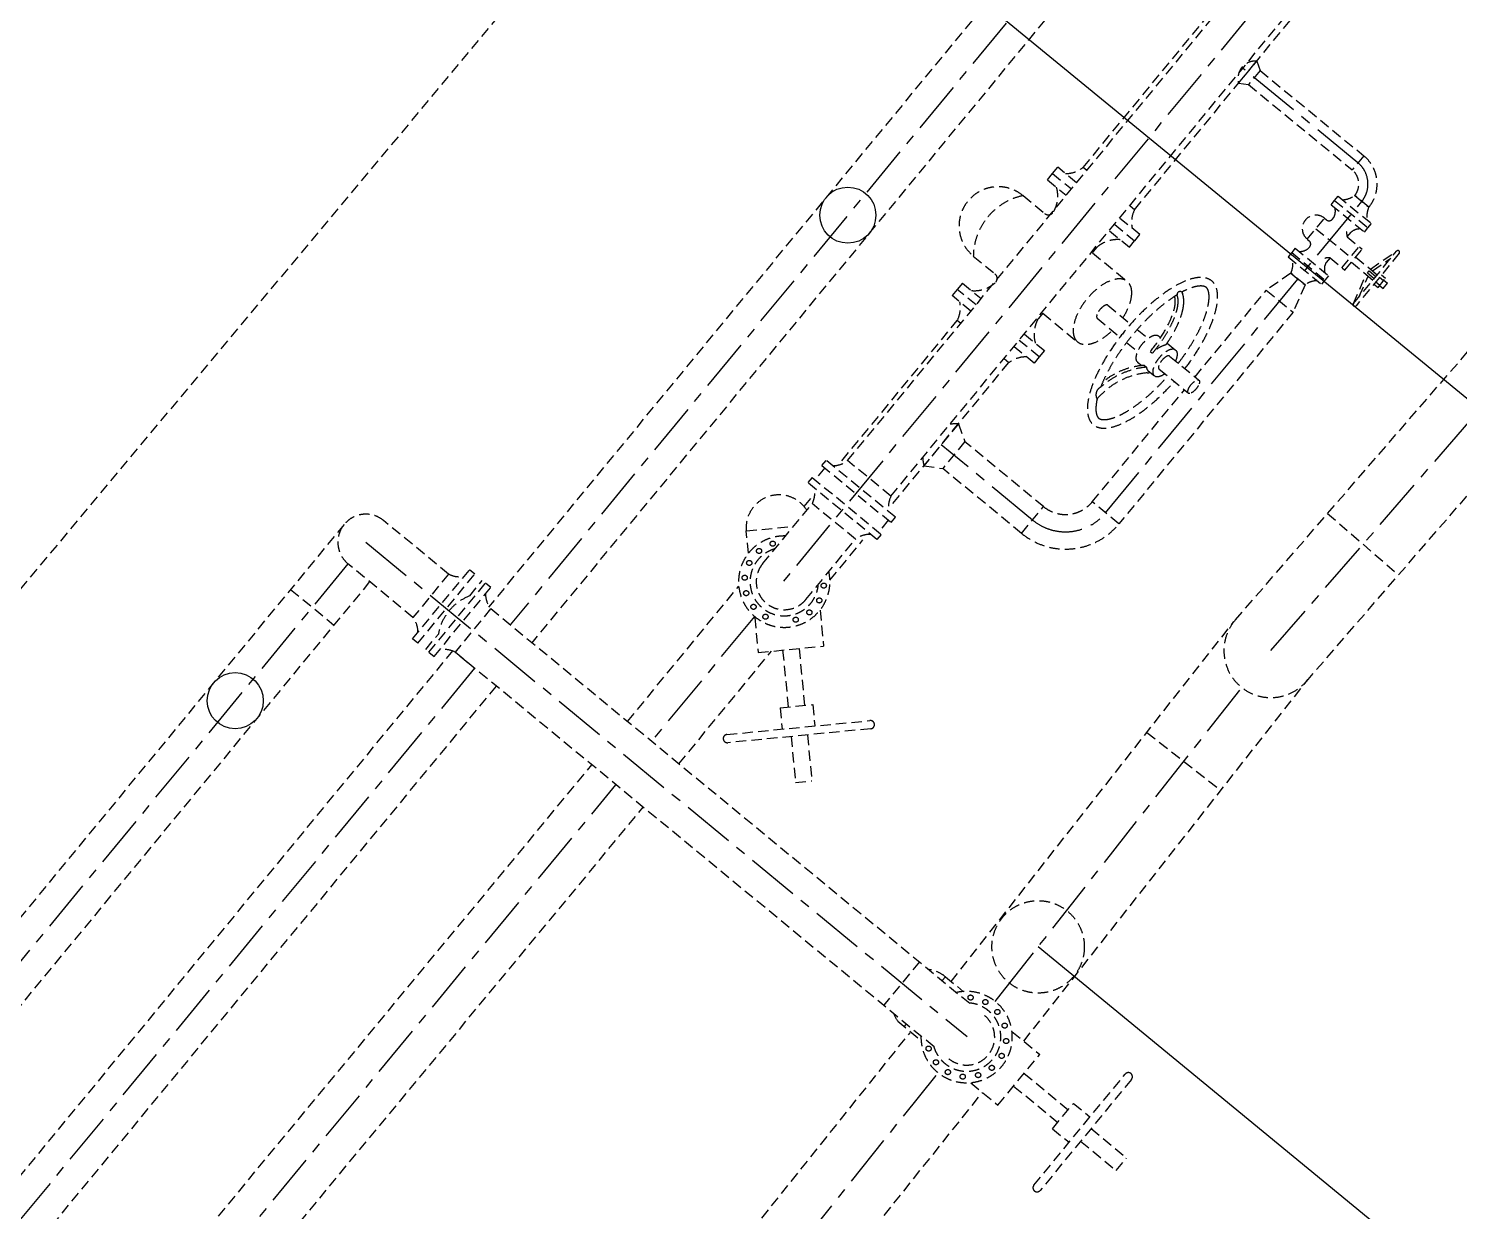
# Model space of a CAD drawing. Extents: x 522909432 to 523121010, y 1558478545 to 1558746119.
# Drawn here: x 523020279 to 523027247, y 1558573074 to 1558578834 of the extents above; entities that cross this region are included whole.
import ezdxf

# ---------------------------------------------------------------- set-up
doc = ezdxf.new("R2010")
doc.units = 0
doc.header["$LTSCALE"] = 8
doc.linetypes.add('CENTER', pattern=[50.800000000000004, 31.75, -6.35, 6.35, -6.35])
doc.linetypes.add('HIDDEN', pattern=[9.524999999999999, 6.35, -3.175])
for name, color, linetype in [('CENTERLINE', 1, 'CENTER'), ('EXISTING', 1, 'HIDDEN'), ('EXISTINGSUPPORTS', 1, 'CONTINUOUS'), ('REMOVE', 7, 'CONTINUOUS'), ('REMOVE-CTR', 7, 'CENTER'), ('REMOVE-PIPE', 7, 'HIDDEN')]:
    doc.layers.add(name, color=color, linetype=linetype)

msp = doc.modelspace()

# ---------------------------------------------------------------- linework, layer by layer
at = {"layer": 'CENTERLINE'}
for p, q in [((523038737.898932, 1558595482.345579), (523022624.2215927, 1558575929.942518)), ((523027022.9156346, 1558579865.57757), (523023955.3208051, 1558576143.341594)), ((523026753.0828212, 1558578180.152411), (523026187.8966786, 1558578644.899791)), ((523025523.9846566, 1558576475.493762), (523026771.3927588, 1558577992.244864)), ((523023813.8893999, 1558575971.72797), (523023312.192948, 1558575362.966811)), ((523022450.5986061, 1558575719.267457), (522999977.5453492, 1558548450.344412)), ((523019141.7175812, 1558570306.557254), (523023139.0041203, 1558575151.933948))]:
    msp.add_line(p, q, dxfattribs=at)
msp.add_lwpolyline([(523025168.2864887, 1558576440.848845), (523024723.1231473, 1558576806.902577)], dxfattribs=at)
for centre, radius, start, end in [((523026668.2840164, 1558578077.043669), 133.5, 320.5654, 50.5654), ((523025328.7985117, 1558576636.018965), 252.6964285905, 230.5654, 320.5654)]:
    msp.add_arc(centre, radius, start, end, dxfattribs=at)
at = {"layer": 'EXISTING'}
for p, q in [((523039858.4921591, 1558599595.450059), (523003578.417773, 1558556159.159804)), ((523025840.9287539, 1558580047.740923), (523022518.8840077, 1558576016.754056)), ((523026051.6039239, 1558579874.117847), (523022729.5591776, 1558575843.13098)), ((523025414.2725394, 1558578157.364354), (523026814.0296309, 1558579859.359962)), ((523025664.7232239, 1558577951.814936), (523027064.0618301, 1558579653.301699)), ((523026171.2562651, 1558578568.319146), (523026259.8319851, 1558578675.797399)), ((523026259.8319851, 1558578675.797399), (523026276.2457827, 1558578629.929606)), ((523026171.2562651, 1558578568.319146), (523026219.415072, 1558578560.970918)), ((523026276.2457827, 1558578629.929606), (523026219.7132462, 1558578561.190445)), ((523026276.2457827, 1558578629.929606), (523026781.3490895, 1558578214.521991)), ((523026219.7132462, 1558578561.190445), (523026724.8165531, 1558578145.78283)), ((523026781.3490895, 1558578214.521991), (523026724.8165531, 1558578145.78283)), ((523025265.8056539, 1558578128.485504), (523025290.5825976, 1558578158.737518)), ((523025382.8260383, 1558578083.031653), (523025290.5825976, 1558578158.737518)), ((523025432.0567834, 1558578142.768503), (523025414.1491648, 1558578157.46561)), ((523025240.4603534, 1558578097.667593), (523025265.8056539, 1558578128.485504)), ((523025240.4603534, 1558578097.667593), (523025332.5031813, 1558578021.96963)), ((523025121.7740632, 1558578020.300391), (523025227.6070994, 1558577933.26107)), ((523026639.4802324, 1558577997.152543), (523026656.6305524, 1558578018.005996)), ((523026656.6305524, 1558578018.005996), (523026818.8240792, 1558577884.614618)), ((523026737.0231781, 1558578020.511132), (523026805.7623396, 1558577963.978596)), ((523026805.7623396, 1558577963.978596), (523026737.0231781, 1558578020.511132)), ((523025664.8465985, 1558577951.713681), (523025643.0848932, 1558577969.573907)), ((523026622.402779, 1558577976.387689), (523026639.4802324, 1558577997.152543)), ((523026622.402779, 1558577976.387689), (523026784.5963058, 1558577842.996311)), ((523026639.4802324, 1558577997.152543), (523026801.6737591, 1558577863.761165)), ((523025690.3166947, 1558577830.668496), (523025593.854148, 1558577909.837057)), ((523026505.9569732, 1558577808.38976), (523026589.983038, 1558577910.558911)), ((523026589.983038, 1558577910.558911), (523026599.3764792, 1558577902.833547)), ((523026628.4694816, 1558577905.668404), (523026634.3976389, 1558577912.876581)), ((523026801.6737591, 1558577863.761165), (523026818.8240792, 1558577884.614618)), ((523025543.3547665, 1558577848.560838), (523025639.8666775, 1558577769.187406)), ((523025639.8666775, 1558577769.187406), (523025665.211978, 1558577800.005318)), ((523025665.5397512, 1558577800.416483), (523025690.3166947, 1558577830.668496)), ((523026505.9569732, 1558577808.38976), (523026515.3504144, 1558577800.664396)), ((523026547.9700056, 1558577859.474335), (523026717.0722596, 1558577720.401075)), ((523026700.9070728, 1558577819.332645), (523026719.9643027, 1558577842.504752)), ((523026700.9070728, 1558577819.332645), (523026773.4820534, 1558577759.64545)), ((523026784.5963058, 1558577842.996311), (523026801.6737591, 1558577863.761165)), ((523024879.7263843, 1558577725.989264), (523024985.5594205, 1558577638.949943)), ((523025459.6758181, 1558577742.40286), (523025480.7084708, 1558577767.976928)), ((523025459.6758181, 1558577742.40286), (523025629.7221673, 1558577602.553155)), ((523026430.5476577, 1558577743.106804), (523026413.3973376, 1558577722.25335)), ((523026447.6251109, 1558577763.871657), (523026430.5476577, 1558577743.106804)), ((523026430.5476577, 1558577743.106804), (523026592.7411844, 1558577609.715426)), ((523026447.6251109, 1558577763.871657), (523026609.8186377, 1558577630.480279)), ((523026518.1852716, 1558577771.571393), (523026512.2571142, 1558577764.363216)), ((523026675.0592272, 1558577669.316499), (523026759.085292, 1558577771.48565)), ((523026689.4559885, 1558577657.476299), (523026773.4820534, 1558577759.64545)), ((523026731.2905038, 1558577494.615242), (523026941.3556659, 1558577750.038119)), ((523026954.1268097, 1558577739.534861), (523026744.0616477, 1558577484.111984)), ((523026813.5240232, 1558577662.486355), (523026941.3556659, 1558577750.038119)), ((523026413.3973376, 1558577722.25335), (523026575.5908644, 1558577588.861972)), ((523026616.8810079, 1558577717.163494), (523026597.823778, 1558577693.991387)), ((523026616.8810079, 1558577717.163494), (523026689.4559885, 1558577657.476299)), ((523026720.9657629, 1558577695.789731), (523026792.517507, 1558577636.944067)), ((523026741.9722791, 1558577721.332018), (523026813.5240232, 1558577662.486355)), ((523026813.5240232, 1558577662.486355), (523026846.8263429, 1558577635.097824)), ((523026823.4963167, 1558577654.28493), (523026913.0491046, 1558577715.619545)), ((523024826.7268571, 1558577594.599884), (523024801.3815566, 1558577563.781972)), ((523024826.7268571, 1558577594.599884), (523024918.2582114, 1558577519.322567)), ((523026426.4590772, 1558577642.889373), (523026306.6374866, 1558577560.168236)), ((523026426.4590772, 1558577642.889373), (523026495.1982387, 1558577586.356836)), ((523026495.1982387, 1558577586.356836), (523026426.4590772, 1558577642.889373)), ((523026495.1982387, 1558577586.356836), (523026437.1646584, 1558577452.819937)), ((523026592.7411844, 1558577609.715426), (523026575.5908644, 1558577588.861972)), ((523026609.8186377, 1558577630.480279), (523026592.7411844, 1558577609.715426)), ((523026731.2905038, 1558577494.615242), (523026792.517507, 1558577636.944067)), ((523026759.5970651, 1558577529.033816), (523026802.4898005, 1558577628.742642)), ((523026792.517507, 1558577636.944067), (523026825.8198267, 1558577609.555537)), ((523026799.0820433, 1558577644.926032), (523026806.9594868, 1558577654.50439)), ((523026799.0820433, 1558577644.926032), (523026832.3843631, 1558577617.537501)), ((523026806.9594868, 1558577654.50439), (523026840.2618066, 1558577627.115859)), ((523026830.713527, 1558577589.473921), (523026850.6186145, 1558577573.103557)), ((523026839.9038779, 1558577600.648671), (523026859.8089653, 1558577584.278307)), ((523026850.6186145, 1558577573.103557), (523026887.3800179, 1558577617.80256)), ((523026858.2845795, 1558577622.998173), (523026878.189667, 1558577606.627809)), ((523026867.4749303, 1558577634.172924), (523026887.3800179, 1558577617.80256)), ((523026875.2434551, 1558577568.908502), (523026896.2499712, 1558577594.45079)), ((523026879.5025743, 1558577608.224202), (523026896.2499712, 1558577594.45079)), ((523024801.3815566, 1558577563.781972), (523024776.4817882, 1558577533.630972)), ((523024867.9358867, 1558577458.261189), (523024776.4817882, 1558577533.630972)), ((523024892.8049746, 1558577488.437473), (523024801.3815566, 1558577563.781972)), ((523025959.3603203, 1558577137.484557), (523026306.844366, 1558577559.998094)), ((523026306.6374866, 1558577560.168236), (523026437.1646584, 1558577452.819937)), ((523026858.4960581, 1558577582.681915), (523026875.2434551, 1558577568.908502)), ((523025217.6281391, 1558577448.091733), (523025196.5954865, 1558577422.517666)), ((523025217.6281392, 1558577448.091733), (523025387.6744884, 1558577308.242029)), ((523025534.5629094, 1558577486.846909), (523025646.1627572, 1558577395.06484)), ((523026437.2224978, 1558577452.772368), (523025589.0854847, 1558576421.953467)), ((523024240.048089, 1558576729.598873), (523024801.7073954, 1558577412.532847)), ((523024818.7052434, 1558577398.524463), (523024801.5842267, 1558577412.634353)), ((523025482.8337463, 1558577423.948275), (523025594.433594, 1558577332.166206)), ((523025200.4477264, 1558577234.900803), (523025103.4800358, 1558577314.814486)), ((523025129.1097966, 1558577345.913775), (523025226.1331812, 1558577266.119697)), ((523025678.2195902, 1558577368.700624), (523025731.5068747, 1558577324.876037)), ((523025782.7681958, 1558577335.43854), (523025791.2718556, 1558577328.444951)), ((523025175.547958, 1558577204.749803), (523025078.6109479, 1558577284.638202)), ((523025226.1331812, 1558577266.119697), (523025200.7878807, 1558577235.301785)), ((523025626.4903657, 1558577305.802041), (523025679.7777115, 1558577261.977403)), ((523025741.6999464, 1558577261.700725), (523025752.362003, 1558577252.89723)), ((523025823.4699398, 1558577301.964567), (523025864.7761361, 1558577267.99348)), ((523025835.8838631, 1558577239.0342), (523025978.7800282, 1558577121.51338)), ((523024488.4523885, 1558576521.561211), (523025051.7395945, 1558577206.474583)), ((523025051.8627629, 1558577206.373077), (523025029.3803045, 1558577224.901476)), ((523025200.4477264, 1558577234.900803), (523025175.547958, 1558577204.749803)), ((523025679.3098694, 1558577209.641272), (523025699.9201029, 1558577192.690982)), ((523025712.6895325, 1558577193.779301), (523025723.3515891, 1558577184.975805)), ((523025784.1546933, 1558577176.135572), (523025927.0508651, 1558577058.614746)), ((523025731.0304245, 1558577167.105197), (523025761.3178097, 1558577142.196212)), ((523025458.9279501, 1558576528.997769), (523025907.631157, 1558577074.585923)), ((523024807.0041448, 1558576909.383356), (523024639.2569199, 1558576704.927776)), ((523024806.7475784, 1558576909.6608), (523024838.3521109, 1558576822.721063)), ((523024838.3624853, 1558576822.354517), (523024730.9108669, 1558576691.388669)), ((523025221.7904964, 1558576505.905552), (523024838.3242162, 1558576822.307873)), ((523024639.2569199, 1558576704.927776), (523024730.7348646, 1558576691.174597)), ((523025114.782481, 1558576375.792139), (523024730.9145783, 1558576691.393193)), ((523024056.038199, 1558576505.857178), (523024090.603598, 1558576547.886011)), ((523025114.782481, 1558576375.792139), (523025221.7904964, 1558576505.905552)), ((523025589.0253375, 1558576422.002934), (523025458.9119247, 1558576529.010949)), ((523024181.2168647, 1558576147.986742), (523024342.2514813, 1558576343.792294)), ((523023195.3170937, 1558575459.287348), (523023737.4388021, 1558576118.465124)), ((523022345.2610207, 1558575806.078995), (523014907.6133186, 1558566781.197484)), ((523023445.3492928, 1558575253.229084), (523023896.547151, 1558575801.85054)), ((523022555.9361908, 1558575632.455919), (523000082.8829347, 1558548363.532874)), ((523019016.5968605, 1558570409.459174), (523023021.9083021, 1558575248.435763)), ((523019266.8383023, 1558570203.655334), (523023271.9405012, 1558575042.377499))]:
    msp.add_line(p, q, dxfattribs=at)
for points in [[(523025265.8056539, 1558578128.485504), (523025357.8798147, 1558578052.761772)], [(523025568.7314, 1558577879.35298), (523025665.211978, 1558577800.005318)]]:
    msp.add_lwpolyline(points, dxfattribs=at)
for centre, radius, start, end in [((523026253.7633227, 1558578590.738253), 85.27535940161546, 85.91906838428311, 195.0952253505532), ((523026668.2840164, 1558578077.043669), 178, 320.5654, 50.5654), ((523025329.1559556, 1558578265.432534), 137.4070678026053, 269.516983684499, 308.210360573361), ((523026668.2840164, 1558578077.043669), 89, 320.5654, 50.5654), ((523025000.7502236, 1558577873.144828), 190.5296027743661, 50.5653999999949, 230.5653999999949), ((523025185.6664553, 1558577721.065818), 305.9796846992034, 102.0527725620799, 179.0780274379202), ((523025139.9727281, 1558578018.278483), 151.1189867283851, 329.3634169019041, 16.47215784918788), ((523026671.2233772, 1558578115.223578), 115.3258910780958, 273.5571576457913, 304.7889590450242), ((523025245.1726123, 1558577954.619365), 27.65364449372356, 230.5654, 320.5654), ((523025787.6527562, 1558577889.915398), 137.4070678026053, 153.1534519492878, 191.8468288381497), ((523026581.5961083, 1558577944.148841), 61.36738441935761, 329.3634169019041, 16.47215784918788), ((523026911.3957672, 1558577917.700738), 115.3258910780958, 156.3418409549757, 187.5736423542086), ((523026547.9700055, 1558577859.474335), 66.14173216, 50.56539999998817, 230.5654), ((523026612.5055516, 1558577918.797476), 20.6692913, 230.5654, 320.5654), ((523025581.3700342, 1558577655.264028), 151.1189867283851, 84.65864215081214, 131.7673830980959), ((523026502.2213417, 1558577784.700466), 20.6692913, 320.5654, 50.5654), ((523026756.8277495, 1558577838.569978), 59.13710429720329, 173.6128173946387, 198.9837849268083), ((523026760.8416072, 1558577796.733562), 61.36738441935761, 84.65864215081211, 131.7673830980958), ((523026471.3798096, 1558577810.134406), 61.36738441935761, 264.6586421508121, 311.7673830980959), ((523026947.7412376, 1558577744.78649), 8.26771652, 320.5653999999766, 140.565399999988), ((523026320.8256493, 1558577689.16723), 115.3258910780958, 336.3418409549757, 7.573642354208676), ((523026650.6253085, 1558577662.719126), 61.36738441935761, 149.3634169019041, 196.4721578491878), ((523026608.8010033, 1558577658.580983), 59.13710429720329, 82.14701507319171, 107.5179826053613), ((523024885.2234999, 1558577708.523262), 151.1189867283851, 264.6586421508121, 311.7673830980959), ((523024967.9939072, 1558577617.591647), 27.65364449372356, 320.5654, 50.5654), ((523026560.9980394, 1558577491.64439), 115.3258910780958, 93.55715764579132, 124.7889590450243), ((523025886.492876, 1558577538.888806), 14.51588505049815, 53.67223318772069, 185.8086724798152), ((523025868.7431365, 1558577534.832836), 4.199677004559006, 352.6345586691433, 38.02221704231948), ((523026102.4984903, 1558577658.923537), 233.9978180436215, 207.5806256476005, 209.6015395782795), ((523024679.2403735, 1558577475.185803), 137.4070678026053, 332.9204394228012, 11.61381631166313), ((523026737.6760755, 1558577489.363613), 8.26771652, 140.5653999999883, 320.5653999999764), ((523025326.6208059, 1558577345.508806), 151.1189867283851, 149.3634169019041, 196.4721578491878), ((523025849.6337317, 1558577170.644123), 127.417707766841, 104.315609544291, 139.0506399707343), ((523025136.20622, 1558577097.807146), 137.4070678026053, 89.28397115801242, 127.9773480468744), ((523025759.6599988, 1558576796.851261), 389.8191399068371, 95.3443716817835, 131.748954126395), ((523025736.2136271, 1558576842.310071), 352.2555925331187, 93.82913775404262, 129.9339524996121), ((523025759.6599988, 1558576796.851261), 362.1654954131135, 95.3443716817835, 139.9278896777572), ((523025708.8310959, 1558577376.115331), 219.3402428856829, 274.4703818651097, 278.367974149717), ((523025518.0219081, 1558577050.700789), 41.09990704399963, 115.8651456634202, 210.2499772041235), ((523024795.5041988, 1558576747.43966), 161.9273678103472, 86.0444800356125, 100.0308308741291), ((523024795.5041988, 1558576747.43966), 161.9273678103472, 180.9834628607085, 195.2206370018826), ((523025328.7985117, 1558576636.018965), 168.464285727, 230.5654, 320.5654), ((523025328.7985117, 1558576636.018965), 336.928571454, 230.5654, 320.5654)]:
    msp.add_arc(centre, radius, start, end, dxfattribs=at)
for centre, major_axis, ratio, start_param, end_param in [((523025752.3215683, 1558577255.0367), (-288.1199444976896, -350.3314132799688), 0.378380563107326, 1.660687525832625, 7.764090434936756), ((523025508.6983277, 1558577455.397592), (-121.023839492416, -147.1555632922925), 0.5129684556033164, 1.78617233722002, 7.638605623568888), ((523025665.595114, 1558577326.362365), (-182.1697404103897, -221.5042166764287), 0.3481751318141935, 1.570796326794897, 2.931545908188923), ((523025508.6983277, 1558577455.397592), (-25.86458159866199, -31.44931685014602), 0.3876664451986702, 3.141592653589793, 6.283185307179586), ((523025731.0390325, 1558577272.539906), (-51.72916319732597, -62.89863370029448), 0.4662363417071589, 3.141592653589793, 6.283185307179586), ((523025813.0469729, 1558577205.094846), (-51.72916319732597, -62.89863370029448), 0.4662363417071589, 3.141592653589793, 6.283185307179586), ((523025810.0192812, 1558577207.584883), (-25.86458159866199, -31.44931685014602), 0.3876664451986702, 3.141592653589793, 6.283185307179586), ((523025782.7595875, 1558577230.00383), (-51.72916319732597, -62.89863370029448), 0.4662363417071589, 5.810634009280345, 6.283185307179586)]:
    msp.add_ellipse(centre, major_axis=major_axis, ratio=ratio, start_param=start_param, end_param=end_param, dxfattribs=at)
at = {"layer": 'EXISTING', "extrusion": (0, 0, -1)}
for start_param, end_param in [(3.141592653589793, 4.188790204786536), (5.235987755983134, 6.283185307179586)]:
    msp.add_ellipse((523025813.0469729, 1558577205.094846), major_axis=(-51.72916319730849, -62.89863370030886), ratio=0.4662363417071589, start_param=start_param, end_param=end_param, dxfattribs=at)
at = {"layer": 'EXISTING'}
msp.add_ellipse((523025952.9154465, 1558577090.064063), major_axis=(-25.86458159866199, -31.44931685014602), ratio=0.3876664451986702, dxfattribs=at)
for points, knots in [([(523025872.0515242, 1558577537.419699), (523025865.4695596, 1558577533.418812), (523025858.7726847, 1558577529.149342), (523025839.9712082, 1558577516.607362), (523025827.673823, 1558577507.784701), (523025802.7671677, 1558577488.67377), (523025790.1577526, 1558577478.385689), (523025764.8675576, 1558577456.520769), (523025752.1867298, 1558577444.944056), (523025726.9839076, 1558577420.699704), (523025714.4619239, 1558577408.032169), (523025689.797081, 1558577381.821682), (523025677.6542666, 1558577368.278825), (523025653.9572214, 1558577340.547943), (523025642.4030551, 1558577326.360006), (523025620.0802453, 1558577297.581219), (523025609.311678, 1558577282.990445), (523025588.7423553, 1558577253.657739), (523025578.9416867, 1558577238.915864), (523025560.4733616, 1558577209.540149), (523025551.8058096, 1558577194.906332), (523025535.749011, 1558577166.012114), (523025528.3599088, 1558577151.751678), (523025514.9817884, 1558577123.875913), (523025508.9930106, 1558577110.260459), (523025502.4875869, 1558577093.938761), (523025501.2678753, 1558577090.796649), (523025500.0918894, 1558577087.683444)], [3.966430258746779, 3.966430258746779, 3.966430258746779, 3.966430258746779, 4.037099474147175, 4.037099474147175, 4.162196634466969, 4.162196634466969, 4.287293794786762, 4.287293794786762, 4.412390955106555, 4.412390955106555, 4.537488115426348, 4.537488115426348, 4.662585275746141, 4.662585275746141, 4.787682436065935, 4.787682436065935, 4.912779596385728, 4.912779596385728, 5.037876756705521, 5.037876756705521, 5.162973917025314, 5.162973917025314, 5.288071077345108, 5.288071077345108, 5.413168237664901, 5.413168237664901, 5.443308576155523, 5.443308576155523, 5.443308576155523, 5.443308576155523]), ([(523025753.3965214, 1558577254.152635), (523025758.819096, 1558577260.746064), (523025764.1407995, 1558577267.422438), (523025779.7443807, 1558577287.626703), (523025789.663685, 1558577301.329769), (523025808.243508, 1558577328.803905), (523025816.9037449, 1558577342.574391), (523025832.7090349, 1558577369.789031), (523025839.8539415, 1558577383.23246), (523025852.4158288, 1558577409.423707), (523025857.8330051, 1558577422.170525), (523025865.8780258, 1558577444.204623), (523025868.8476839, 1558577453.674504), (523025873.4996195, 1558577471.841189), (523025875.1830823, 1558577480.537662), (523025876.9732272, 1558577495.380605), (523025877.3335062, 1558577501.684655), (523025877.1176103, 1558577513.739828), (523025876.5421297, 1558577519.493141), (523025874.7845405, 1558577528.173315), (523025873.9471613, 1558577531.291591), (523025872.9081605, 1558577534.294449)], [1.570796326794897, 1.570796326794897, 1.570796326794897, 1.570796326794897, 1.658621881079498, 1.658621881079498, 1.8342729896487, 1.8342729896487, 2.009924098217902, 2.009924098217902, 2.185575206787104, 2.185575206787104, 2.361226315356307, 2.361226315356307, 2.501790033531519, 2.501790033531519, 2.642353751706731, 2.642353751706731, 2.754012662884145, 2.754012662884145, 2.865671574061559, 2.865671574061559, 2.931545908188923, 2.931545908188923, 2.931545908188923, 2.931545908188923]), ([(523025818.1280471, 1558577294.105307), (523025822.8436496, 1558577300.955157), (523025827.4169784, 1558577307.825757), (523025839.4430849, 1558577326.537071), (523025846.5877272, 1558577338.379345), (523025859.8058866, 1558577361.868536), (523025865.8809035, 1558577373.515506), (523025876.8443621, 1558577396.44942), (523025881.7325163, 1558577407.733553), (523025890.2184862, 1558577429.826013), (523025893.8163863, 1558577440.630492), (523025898.6570126, 1558577458.270551), (523025900.2853534, 1558577465.245773), (523025902.4335682, 1558577476.747798), (523025903.1412335, 1558577481.330241), (523025904.2951019, 1558577491.055365), (523025904.6909187, 1558577496.195226), (523025904.9810289, 1558577506.389592), (523025904.8772584, 1558577511.439647), (523025904.2159522, 1558577519.773309), (523025903.8252538, 1558577523.06666), (523025902.9132239, 1558577528.642723), (523025902.4660497, 1558577530.93295), (523025901.4126309, 1558577535.502806), (523025900.8066591, 1558577537.780117), (523025899.777316, 1558577541.145279), (523025899.4201414, 1558577542.242943), (523025899.0416799, 1558577543.336751)], [1.811756981905003, 1.811756981905003, 1.811756981905003, 1.811756981905003, 1.896403863286146, 1.896403863286146, 2.04228960210921, 2.04228960210921, 2.188175340932274, 2.188175340932274, 2.334061079755338, 2.334061079755338, 2.479946818578402, 2.479946818578402, 2.578056239094911, 2.578056239094911, 2.644145406545729, 2.644145406545729, 2.719710035066068, 2.719710035066068, 2.795274663586408, 2.795274663586408, 2.844929487269023, 2.844929487269023, 2.879769752498446, 2.879769752498446, 2.914610017727869, 2.914610017727869, 2.931545908188923, 2.931545908188923, 2.931545908188923, 2.931545908188923]), ([(523025878.1527327, 1558577204.27139), (523025880.9587866, 1558577207.940108), (523025883.7386763, 1558577211.62065), (523025897.5831047, 1558577230.184568), (523025908.224794, 1558577245.217402), (523025928.4187799, 1558577275.328194), (523025937.9709731, 1558577290.406102), (523025955.8175628, 1558577320.326014), (523025964.1118267, 1558577335.168019), (523025979.2976224, 1558577364.328478), (523025986.1889523, 1558577378.647016), (523025998.4522181, 1558577406.465128), (523026003.8237813, 1558577419.964906), (523026012.9672399, 1558577445.838154), (523026016.738351, 1558577458.211926), (523026021.9975356, 1558577478.92385), (523026023.8065793, 1558577487.54829), (523026026.4627907, 1558577503.750629), (523026027.3091418, 1558577511.32822), (523026028.0360245, 1558577523.920358), (523026028.0715553, 1558577529.146911), (523026027.6413507, 1558577538.720329), (523026027.1754412, 1558577543.066146), (523026025.9837891, 1558577550.102252), (523026025.322821, 1558577552.949861), (523026023.83276, 1558577558.025227), (523026023.0045018, 1558577560.252375), (523026021.2657219, 1558577564.139227), (523026020.3566128, 1558577565.798993), (523026018.6628441, 1558577568.426923), (523026017.8826342, 1558577569.465275), (523026016.2919778, 1558577571.317113), (523026015.4814952, 1558577572.131515), (523026013.7762046, 1558577573.621637), (523026012.880703, 1558577574.298116), (523026010.9171333, 1558577575.568247), (523026009.8480968, 1558577576.162034), (523026007.4418826, 1558577577.277468), (523026006.1040251, 1558577577.798662), (523026003.0840005, 1558577578.739814), (523026001.4016713, 1558577579.159135), (523025997.6490366, 1558577579.845669), (523025995.578934, 1558577580.112399), (523025991.0382128, 1558577580.438994), (523025988.5679095, 1558577580.498622), (523025983.2367002, 1558577580.363342), (523025980.3760672, 1558577580.168379), (523025972.8848371, 1558577579.330583), (523025968.0460336, 1558577578.521896), (523025957.6764739, 1558577576.209568), (523025952.146239, 1558577574.70637), (523025940.4911208, 1558577570.971871), (523025934.3663865, 1558577568.740928), (523025921.613592, 1558577563.543501), (523025914.9855319, 1558577560.577251), (523025903.874644, 1558577555.167316), (523025899.5196342, 1558577552.944991), (523025895.0921396, 1558577550.583403)], [1.663931150831156, 1.663931150831156, 1.663931150831156, 1.663931150831156, 1.695705030999932, 1.695705030999932, 1.823766218709115, 1.823766218709115, 1.951827406418298, 1.951827406418298, 2.079888594127481, 2.079888594127481, 2.207949781836664, 2.207949781836664, 2.336010969545847, 2.336010969545847, 2.46407215725503, 2.46407215725503, 2.563741267977282, 2.563741267977282, 2.663410378699534, 2.663410378699534, 2.743860780156074, 2.743860780156074, 2.824311181612615, 2.824311181612615, 2.88986377111906, 2.88986377111906, 2.955416360625506, 2.955416360625506, 3.020968950131952, 3.020968950131952, 3.0756226534245, 3.0756226534245, 3.130276356717049, 3.130276356717049, 3.184930060009598, 3.184930060009598, 3.239583763302146, 3.239583763302146, 3.294237466594695, 3.294237466594695, 3.348891169887244, 3.348891169887244, 3.403544873179793, 3.403544873179793, 3.458198576472341, 3.458198576472341, 3.51285227976489, 3.51285227976489, 3.592682286577388, 3.592682286577388, 3.672512293389887, 3.672512293389887, 3.752342300202385, 3.752342300202385, 3.832172307014884, 3.832172307014884, 3.882059672099962, 3.882059672099962, 3.882059672099962, 3.882059672099962]), ([(523025482.518341, 1558577029.995739), (523025482.1410383, 1558577028.289058), (523025481.7824992, 1558577026.600471), (523025479.8125149, 1558577016.919047), (523025478.6135499, 1558577009.338185), (523025477.037623, 1558576995.179237), (523025476.6613876, 1558576988.601675), (523025476.6426491, 1558576977.710757), (523025476.8760774, 1558576973.204392), (523025477.7419408, 1558576965.0119), (523025478.3742458, 1558576961.326867), (523025479.7791759, 1558576955.389791), (523025480.5053601, 1558576952.999252), (523025482.0685509, 1558576948.762924), (523025482.9046333, 1558576946.917423), (523025484.6227499, 1558576943.699242), (523025485.5036297, 1558576942.32605), (523025487.2907669, 1558576939.933114), (523025488.1965202, 1558576938.911838), (523025489.5990045, 1558576937.556949), (523025490.0665638, 1558576937.140231), (523025490.5498937, 1558576936.74273), (523025491.4393694, 1558576936.011206), (523025492.3818973, 1558576935.343297), (523025494.4692432, 1558576934.086676), (523025495.6151028, 1558576933.497988), (523025498.2077573, 1558576932.399662), (523025499.6551644, 1558576931.89062), (523025502.9234895, 1558576930.990368), (523025504.7444533, 1558576930.599839), (523025508.7964651, 1558576929.993335), (523025511.02723, 1558576929.777814), (523025515.9040196, 1558576929.578007), (523025518.5496995, 1558576929.59391), (523025524.2404431, 1558576929.903962), (523025527.2852362, 1558576930.198128), (523025535.2616152, 1558576931.310556), (523025540.4083577, 1558576932.310772), (523025551.4022617, 1558576935.054265), (523025557.2489746, 1558576936.797046), (523025569.5391992, 1558576941.052573), (523025575.9826074, 1558576943.564954), (523025589.3702163, 1558576949.361455), (523025596.3144395, 1558576952.645349), (523025610.615774, 1558576959.970353), (523025617.9729379, 1558576964.01133), (523025637.266969, 1558576975.313302), (523025649.4435229, 1558576983.104857), (523025674.3198908, 1558577000.345214), (523025687.0199842, 1558577009.793679), (523025712.6756486, 1558577030.177499), (523025725.6313475, 1558577041.112667), (523025751.5435883, 1558577064.273221), (523025764.5001596, 1558577076.498474), (523025790.1704968, 1558577102.020653), (523025802.8842351, 1558577115.317467), (523025819.0700274, 1558577133.109584), (523025822.7587461, 1558577137.224384), (523025826.4235528, 1558577141.37277)], [5.643844277251137, 5.643844277251137, 5.643844277251137, 5.643844277251137, 5.663362558304487, 5.663362558304487, 5.757004209522742, 5.757004209522742, 5.850645860740998, 5.850645860740998, 5.926826039633723, 5.926826039633723, 6.003006218526449, 6.003006218526449, 6.065481414611855, 6.065481414611855, 6.127956610697262, 6.127956610697262, 6.190431806782668, 6.190431806782668, 6.252907002868075, 6.252907002868075, 6.283185307179586, 6.283185307179586, 6.283185307179586, 6.338906754587669, 6.338906754587669, 6.394628201995753, 6.394628201995753, 6.450349649403836, 6.450349649403836, 6.506071096811919, 6.506071096811919, 6.561792544220003, 6.561792544220003, 6.617513991628086, 6.617513991628086, 6.673235439036169, 6.673235439036169, 6.755080756071982, 6.755080756071982, 6.836926073107796, 6.836926073107796, 6.918771390143609, 6.918771390143609, 7.000616707179423, 7.000616707179423, 7.082462024215237, 7.082462024215237, 7.21052321192442, 7.21052321192442, 7.338584399633603, 7.338584399633603, 7.466645587342786, 7.466645587342786, 7.594706775051969, 7.594706775051969, 7.722767962761152, 7.722767962761152, 7.760846803211235, 7.760846803211235, 7.760846803211235, 7.760846803211235])]:
    msp.add_open_spline(points, degree=3, knots=knots, dxfattribs=at)
at = {"layer": 'EXISTINGSUPPORTS'}
for centre in [(523024268.6334154, 1558577925.280619), (523021284.9333376, 1558575560.908017)]:
    msp.add_circle(centre, 136.566, dxfattribs=at)
at = {"layer": 'REMOVE'}
for p, q in [((523023437.6591665, 1558580185.044253), (523049978.8544371, 1558558437.112578)), ((523028519.6100833, 1558571630.656175), (523025195.3395893, 1558574362.115199))]:
    msp.add_line(p, q, dxfattribs=at)
at = {"layer": 'REMOVE-CTR'}
for p, q in [((523026328.862002, 1558575804.701605), (523032358.862002, 1558582762.701605)), ((523021834.1347297, 1558576227.311925), (523014570.2599571, 1558567413.287417)), ((523025015.862002, 1558574133.701605), (523026187.6232442, 1558575624.952965)), ((523021240.2338782, 1558569411.624717), (523024708.2748549, 1558573749.010605))]:
    msp.add_line(p, q, dxfattribs=at)
msp.add_lwpolyline([(523021920.915684, 1558576332.612399), (523024848.9342774, 1558573924.929574)], dxfattribs=at)
at = {"layer": 'REMOVE-PIPE'}
for p, q in [((523026156.1082009, 1558575954.414945), (523032186.1082009, 1558582912.414945)), ((523026501.6158031, 1558575654.988265), (523032531.6158031, 1558582612.988265)), ((523024267.6490999, 1558576729.86999), (523026944.6766421, 1558579978.189531)), ((523024478.3419792, 1558576557.310741), (523027128.5562254, 1558579779.764782)), ((523024155.798891, 1558576694.642109), (523024108.5293962, 1558576637.483556)), ((523024142.4031599, 1558576705.65904), (523024163.2800291, 1558576731.149163)), ((523024500.0930181, 1558576454.720636), (523024163.3318182, 1558576731.106659)), ((523024478.1258143, 1558576557.127933), (523024267.6498134, 1558576729.869402)), ((523024095.253438, 1558576648.447315), (523024074.2214622, 1558576623.08502)), ((523024409.9074812, 1558576345.289022), (523024074.2730777, 1558576623.042305)), ((523023853.5041721, 1558576227.344319), (523024095.2409674, 1558576520.66904)), ((523024305.6178073, 1558576347.291606), (523024095.2416811, 1558576520.668452)), ((523026605.2482214, 1558576472.676348), (523026950.7558235, 1558576173.249668)), ((523021815.7963169, 1558576419.688725), (523014464.83411, 1558567499.991857)), ((523022324.1563236, 1558576177.23438), (523022007.5456504, 1558576438.161756)), ((523023773.9931894, 1558576387.771319), (523024004.2031406, 1558576410.203254)), ((523024465.7398926, 1558576439.740091), (523024417.9507967, 1558576381.952356)), ((523024479.2161492, 1558576429.230513), (523024500.0930181, 1558576454.720636)), ((523023784.6013718, 1558576278.903797), (523023773.9931894, 1558576387.771319)), ((523024064.1793421, 1558576053.721243), (523024305.2646921, 1558576346.862245)), ((523024430.9394574, 1558576370.651316), (523024409.9074812, 1558576345.289022)), ((523022150.5333366, 1558575966.559319), (523021834.1347297, 1558576227.311925)), ((523022149.1246251, 1558575862.293397), (523022425.3555387, 1558576197.473465)), ((523022451.6424705, 1558576177.563235), (523022426.2374616, 1558576198.543595)), ((523021939.5775422, 1558576140.62807), (523014675.6858042, 1558567326.582976)), ((523022324.0759624, 1558576177.13687), (523022150.4530655, 1558575966.461918)), ((523022324.1563236, 1558576177.23438), (523022150.5333366, 1558575966.559319)), ((523022174.5296341, 1558575841.313037), (523022450.8457663, 1558576176.59651)), ((523022228.0665504, 1558575797.283147), (523022503.7003405, 1558576133.127793)), ((523022426.8826904, 1558576071.029822), (523022488.2656595, 1558576145.821601)), ((523022504.4950773, 1558576134.096136), (523022529.9851996, 1558576113.219267)), ((523022253.5566727, 1558575776.406278), (523022529.1054546, 1558576112.147346)), ((523022528.9606643, 1558576008.285874), (523022355.3377674, 1558575797.610922)), ((523024861.9487639, 1558574085.771341), (523022529.0410255, 1558576008.383384)), ((523024133.082929, 1558576002.162755), (523024150.1932762, 1558575826.566124)), ((523023815.1400184, 1558575965.497912), (523023814.5914503, 1558575971.127648)), ((523023815.1400184, 1558575965.497912), (523023831.7017091, 1558575795.531922)), ((523024771.9934395, 1558574193.337627), (523026149.1133625, 1558575945.940362)), ((523022174.5296341, 1558575841.313037), (523022149.1246251, 1558575862.293397)), ((523022212.6318691, 1558575809.976955), (523022274.6236262, 1558575885.510509)), ((523022228.0665504, 1558575797.283147), (523022253.5566727, 1558575776.406278)), ((523022420.1635873, 1558575744.186219), (523022355.3377674, 1558575797.610922)), ((523024688.5399723, 1558573874.919756), (523022355.4180385, 1558575797.708323)), ((523023831.7017091, 1558575795.531922), (523024150.1932762, 1558575826.566124)), ((523023951.1360468, 1558575807.169748), (523023978.1347635, 1558575530.092745)), ((523024030.7589386, 1558575814.928298), (523024057.7576553, 1558575537.851295)), ((523025125.1994854, 1558573902.853524), (523026508.6106415, 1558575663.462847)), ((523023938.3233176, 1558575526.21347), (523024097.5691012, 1558575541.73057)), ((523023938.3233176, 1558575526.21347), (523023948.4390022, 1558575422.400255)), ((523024097.5691012, 1558575541.73057), (523024107.6847858, 1558575437.917356)), ((523023679.7117425, 1558575396.215147), (523024376.4120455, 1558575464.102463)), ((523024380.2913207, 1558575424.291018), (523023683.5910177, 1558575356.403701)), ((523023992.1297233, 1558575386.468084), (523024013.8765428, 1558575163.289196)), ((523024071.7526151, 1558575394.226635), (523024093.4994346, 1558575171.047746)), ((523025725.3970904, 1558575406.694444), (523026084.8943695, 1558575124.216929)), ((523024013.8765428, 1558575163.289196), (523024093.4994346, 1558575171.047746)), ((523024617.5938833, 1558574288.914729), (523024443.9708964, 1558574078.239668)), ((523024727.9726316, 1558574197.948632), (523024743.4718053, 1558574216.79442)), ((523024743.4718053, 1558574216.79442), (523024832.3233094, 1558574143.721069)), ((523024986.1728748, 1558574096.570209), (523025015.862002, 1558574133.701605)), ((523024511.3395021, 1558574000.646551), (523024625.2446201, 1558573906.998254)), ((523024543.7753462, 1558573973.979079), (523024554.56384, 1558573987.097047)), ((523022422.2519839, 1558571256.00181), (523024571.4513311, 1558573943.947824)), ((523025068.0312262, 1558573949.869906), (523025203.0543845, 1558573838.824013)), ((523024999.7913321, 1558573591.671971), (523025203.0543845, 1558573838.824013)), ((523024867.8963441, 1558573700.145192), (523024999.7913321, 1558573591.671971)), ((523025076.0149767, 1558573684.353987), (523025291.0289801, 1558573507.521935)), ((523025126.8307398, 1558573746.141997), (523025341.8447432, 1558573569.309945)), ((523025174.6777953, 1558573201.839236), (523025619.3157225, 1558573742.484326)), ((523025650.2097276, 1558573717.076445), (523025205.5718005, 1558573176.431354)), ((523022779.9208146, 1558570971.211164), (523024924.6033651, 1558573653.508142)), ((523025265.6210986, 1558573476.627929), (523025367.2526248, 1558573600.20395)), ((523025367.2526248, 1558573600.20395), (523025447.812522, 1558573533.949791)), ((523025265.6210986, 1558573476.627929), (523025346.1809958, 1558573410.373771)), ((523025453.2986456, 1558573477.647905), (523025626.4872744, 1558573335.213923)), ((523025402.4828825, 1558573415.859894), (523025575.6715113, 1558573273.425912)), ((523025575.6715113, 1558573273.425912), (523025626.4872744, 1558573335.213923))]:
    msp.add_line(p, q, dxfattribs=at)
for points in [[(523024142.4031599, 1558576705.65904), (523024478.9399698, 1558576428.884069)], [(523024095.253438, 1558576648.447315), (523024431.2267549, 1558576370.988598)], [(523021554.7303283, 1558576102.909857), (523021765.5955155, 1558575929.517349)]]:
    msp.add_lwpolyline(points, dxfattribs=at)
for centre, radius in [((523023902.864317, 1558576325.759064), 12.5), ((523023836.2423156, 1558576290.237914), 12.5), ((523023788.2849681, 1558576231.925515), 12.5), ((523023766.2933457, 1558576159.6994), 12.5), ((523024151.3901683, 1558576121.366162), 12.5), ((523023773.615473, 1558576084.555341), 12.5), ((523024129.3985456, 1558576049.140047), 12.5), ((523023809.1366233, 1558576017.93334), 12.5), ((523024081.4411981, 1558575990.827647), 12.5), ((523023867.4490229, 1558575969.975992), 12.5), ((523024014.8191971, 1558575955.306497), 12.5), ((523025195.3395895, 1558574362.115199), 225), ((523024866.3476607, 1558574115.373058), 12.5), ((523024938.5737755, 1558574093.381436), 12.5), ((523024996.8861752, 1558574045.424088), 12.5), ((523025032.4073254, 1558573978.802087), 12.5), ((523025039.729453, 1558573903.658028), 12.5), ((523024661.9547579, 1558573866.847207), 12.5), ((523025017.7378303, 1558573831.431913), 12.5), ((523024697.4759079, 1558573800.225206), 12.5), ((523024755.7883076, 1558573752.267858), 12.5), ((523024969.7804828, 1558573773.119513), 12.5), ((523024828.0144227, 1558573730.276236), 12.5), ((523024903.1584816, 1558573737.598363), 12.5)]:
    msp.add_circle(centre, radius, dxfattribs=at)
for centre, radius, start, end in [((523024195.7816545, 1558576821.049593), 115.7781774189169, 269.5169837055462, 308.2103605944081), ((523023933.2389729, 1558576403.28842), 160, 32.15930567313701, 185.5654000000124), ((523023992.1865997, 1558576574.006263), 115.7781774189169, 332.8039335013074, 11.49731039016935), ((523024582.1076621, 1558576504.641636), 115.7781774189169, 153.1534519703349, 191.8468288591969), ((523021920.9082355, 1558576333.042336), 136.2209014531555, 50.50530556956919, 230.5089881652678), ((523023958.8417571, 1558576140.532781), 222.5, 88.34893234647723, 12.66540739833978), ((523024376.5752642, 1558576255.247523), 115.7781774189169, 89.16746523651867, 127.8608421253806), ((523023958.8417571, 1558576140.532781), 166.5, 105.5739079593496, 355.4404705697027), ((523023958.8417571, 1558576140.532781), 136.4999999999979, 140.5071468674188, 320.5071468674188), ((523022376.9919946, 1558576280.478491), 115.7781774189169, 242.9204394228011, 281.6138163116631), ((523022513.5237003, 1558575844.68143), 242.3638980628185, 110.9457079618564, 170.3015983033054), ((523022619.8856302, 1558576080.717641), 115.7781774189169, 179.5169836883369, 218.2103605771988), ((523022059.0155342, 1558575895.442454), 115.7781774189169, 359.2839711580124, 37.83646116549498), ((523026328.8620019, 1558575804.701604), 228.6000001876297, 139.0868706991917, 319.086870883586), ((523022303.4776733, 1558575694.391634), 115.7781774189169, 63.29433883450499, 101.8468288419876), ((523024378.3516829, 1558575444.19674), 20, 275.5653999999765, 95.565399999988), ((523023681.65138, 1558575376.309424), 20, 95.56539999998833, 275.5653999999764), ((523024641.8402789, 1558574093.2184), 160, 50.56539999998817, 82.56679497694496), ((523024847.1810417, 1558573922.824647), 222.5, 178.3489323464773, 102.6654073983398), ((523024641.8402789, 1558574093.2184), 160, 199.6840212317633, 215.350311661786), ((523024847.1810417, 1558573922.824647), 166.5, 195.5739079593496, 85.44047056970275), ((523024847.1810417, 1558573922.824647), 136.5, 230.507146867431, 50.58952924103912), ((523025634.7627248, 1558573729.780385), 20, 320.5653999999765, 140.565399999988), ((523025190.1247976, 1558573189.135295), 20, 140.5653999999883, 320.5653999999763)]:
    msp.add_arc(centre, radius, start, end, dxfattribs=at)

doc.saveas('drawing.dxf')
